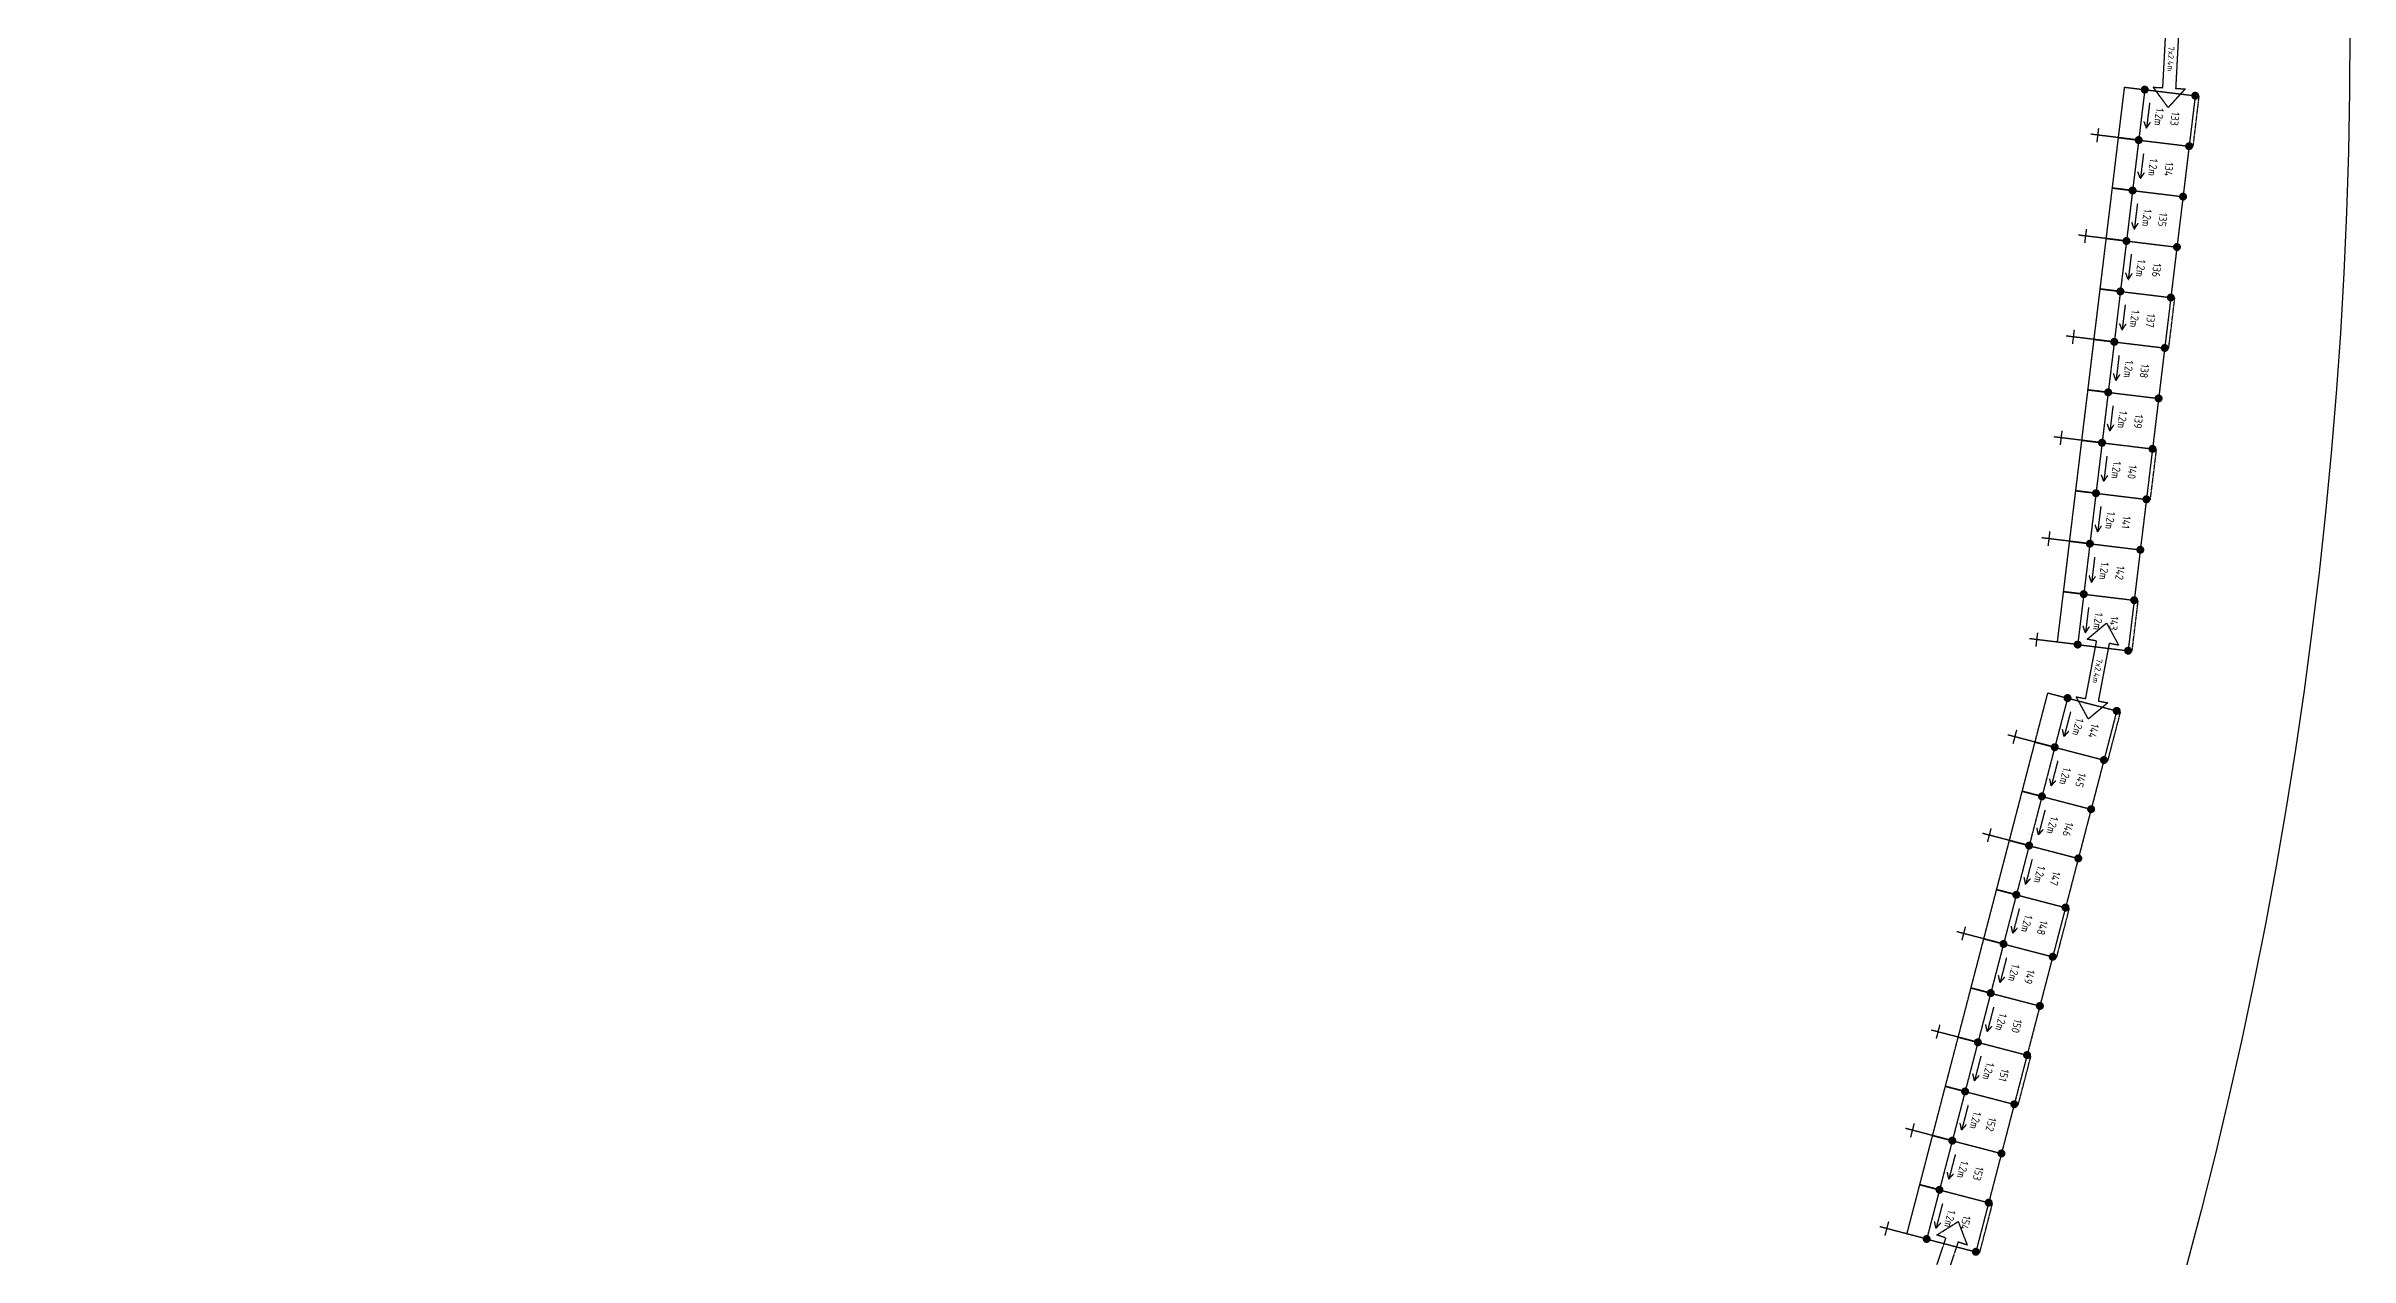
# Model space of a CAD drawing. Header units: millimetres. Extents: x -104667 to 131446, y -104429 to 134339.
# Drawn here: x 73869 to 131446, y -17034 to 13225 of the extents above; entities that cross this region are included whole.
import ezdxf
from ezdxf.enums import TextEntityAlignment as Align

# ---------------------------------------------------------------- set-up
doc = ezdxf.new("R2010")
doc.units = ezdxf.units.MM
doc.linetypes.add('KwikScaf_DASHED', pattern=[3.75, 2.5, -1.25])
doc.linetypes.add('KwikScaf_Line', pattern=[1, 1, 0])
doc.layers.get('0').update_dxf_attribs({"linetype": 'CONTINUOUS'})
doc.layers.add('KwikScaf Schematic', color=7, linetype='CONTINUOUS')
doc.styles.add('KwikScaf ISO', font='isocp.shx')

msp = doc.modelspace()

# ---------------------------------------------------------------- linework, layer by layer
msp.add_circle((13389, 13628), 118057)
at = {"layer": 'KwikScaf Schematic', "color": 3, "linetype": 'KwikScaf_Line'}
for p, q in [((126770, 12185), (126848, 13645)), ((127167, 13629), (127090, 12168)), ((126904, 11689), (126531, 12197)), ((126531, 12197), (126770, 12185)), ((127330, 12155), (126904, 11689)), ((127090, 12168), (127330, 12155)), ((124842, -3081), (125115, -1644)), ((124879, -1599), (125363, -1194)), ((125115, -1644), (124879, -1599)), ((125429, -1703), (125157, -3141)), ((125363, -1194), (125665, -1748)), ((125665, -1748), (125429, -1703)), ((124909, -3591), (124607, -3037)), ((124607, -3037), (124842, -3081)), ((125393, -3186), (124909, -3591)), ((125157, -3141), (125393, -3186)), ((120886, -17951), (121349, -16563)), ((121121, -16487), (121655, -16151)), ((121349, -16563), (121121, -16487)), ((121652, -16664), (121190, -18052)), ((121880, -16740), (121652, -16664)), ((121655, -16151), (121880, -16740))]:
    msp.add_line(p, q, dxfattribs=at)
at = {"layer": 'KwikScaf Schematic', "color": 1, "linetype": 'KwikScaf_Line'}
for p, q in [((125662, 10937), (125815, 12198)), ((125815, 12198), (126319, 12137)), ((126319, 12137), (126167, 10876)), ((126319, 12137), (127580, 11985)), ((126439, 11803), (126362, 11173)), ((127580, 11985), (127427, 10724)), ((125662, 10937), (124967, 11022)), ((125162, 11174), (125120, 10827)), ((126362, 11173), (126303, 11340)), ((126362, 11173), (126460, 11321)), ((125510, 9677), (125662, 10937)), ((126167, 10876), (125662, 10937)), ((125662, 10937), (126167, 10876)), ((126167, 10876), (126014, 9616)), ((126167, 10876), (127427, 10724)), ((126286, 10542), (126210, 9912)), ((127427, 10724), (127275, 9463)), ((126210, 9912), (126150, 10079)), ((126210, 9912), (126308, 10060)), ((125357, 8416), (125510, 9677)), ((126014, 9616), (125510, 9677)), ((125510, 9677), (126014, 9616)), ((126014, 9616), (125862, 8355)), ((126014, 9616), (127275, 9463)), ((126134, 9281), (126057, 8651)), ((127275, 9463), (127122, 8202)), ((124857, 8653), (124815, 8305)), ((126057, 8651), (125998, 8818)), ((126057, 8651), (126155, 8799)), ((125357, 8416), (124662, 8500)), ((125205, 7155), (125357, 8416)), ((125862, 8355), (125357, 8416)), ((125357, 8416), (125862, 8355)), ((125862, 8355), (125709, 7094)), ((125862, 8355), (127122, 8202)), ((127122, 8202), (126970, 6942)), ((125905, 7390), (125845, 7557)), ((125981, 8021), (125905, 7390)), ((125905, 7390), (126003, 7538)), ((125052, 5894), (125205, 7155)), ((125709, 7094), (125205, 7155)), ((125205, 7155), (125709, 7094)), ((125709, 7094), (125557, 5833)), ((125709, 7094), (126970, 6942)), ((126970, 6942), (126817, 5681)), ((125829, 6760), (125752, 6129)), ((125052, 5894), (124357, 5978)), ((124552, 6131), (124510, 5784)), ((124900, 4633), (125052, 5894)), ((125557, 5833), (125052, 5894)), ((125052, 5894), (125557, 5833)), ((125557, 5833), (125404, 4572)), ((125557, 5833), (126817, 5681)), ((125752, 6129), (125693, 6296)), ((125752, 6129), (125850, 6277)), ((125676, 5499), (125600, 4869)), ((126817, 5681), (126665, 4420)), ((124747, 3373), (124900, 4633)), ((125404, 4572), (124900, 4633)), ((124900, 4633), (125404, 4572)), ((125600, 4869), (125540, 5036)), ((125600, 4869), (125698, 5017)), ((125404, 4572), (125252, 3312)), ((125404, 4572), (126665, 4420)), ((125524, 4238), (125447, 3608)), ((126665, 4420), (126512, 3159)), ((124747, 3373), (124052, 3457)), ((124247, 3609), (124205, 3262)), ((125447, 3608), (125388, 3775)), ((125447, 3608), (125545, 3756)), ((124595, 2112), (124747, 3373)), ((125252, 3312), (124747, 3373)), ((124747, 3373), (125252, 3312)), ((125252, 3312), (125099, 2051)), ((125252, 3312), (126512, 3159)), ((125371, 2977), (125295, 2347)), ((126512, 3159), (126360, 1898)), ((125295, 2347), (125235, 2514)), ((125295, 2347), (125393, 2495)), ((124442, 851), (124595, 2112)), ((125099, 2051), (124595, 2112)), ((124595, 2112), (125099, 2051)), ((125099, 2051), (124947, 790)), ((125099, 2051), (126360, 1898)), ((126360, 1898), (126207, 637)), ((125142, 1086), (125083, 1253)), ((125219, 1717), (125142, 1086)), ((125142, 1086), (125240, 1234)), ((124442, 851), (123747, 935)), ((123942, 1088), (123900, 740)), ((124290, -410), (124442, 851)), ((124947, 790), (124442, 851)), ((124442, 851), (124947, 790)), ((124947, 790), (124794, -471)), ((124947, 790), (126207, 637)), ((126207, 637), (126055, -623)), ((125066, 456), (124990, -175)), ((124137, -1671), (124290, -410)), ((124794, -471), (124290, -410)), ((124290, -410), (124794, -471)), ((124794, -471), (124642, -1732)), ((124794, -471), (126055, -623)), ((124990, -175), (124930, -8)), ((124990, -175), (125088, -27)), ((124914, -805), (124837, -1436)), ((126055, -623), (125902, -1884)), ((124137, -1671), (123442, -1587)), ((123637, -1434), (123595, -1781)), ((124642, -1732), (124137, -1671)), ((124837, -1436), (124778, -1268)), ((124837, -1436), (124935, -1287)), ((124642, -1732), (125902, -1884)), ((123577, -4169), (123897, -2940)), ((123897, -2940), (124389, -3068)), ((124389, -3068), (124069, -4297)), ((124462, -3415), (124302, -4029)), ((124389, -3068), (125618, -3388)), ((125618, -3388), (125298, -4617)), ((123577, -4169), (122900, -3992)), ((123113, -3867), (123025, -4206)), ((124302, -4029), (124266, -3856)), ((124302, -4029), (124419, -3896)), ((123257, -5398), (123577, -4169)), ((124069, -4297), (123577, -4169)), ((123577, -4169), (124069, -4297)), ((124069, -4297), (123749, -5526)), ((124069, -4297), (125298, -4617)), ((123982, -5258), (123946, -5085)), ((124142, -4644), (123982, -5258)), ((123982, -5258), (124099, -5125)), ((125298, -4617), (124978, -5846)), ((122937, -6627), (123257, -5398)), ((123749, -5526), (123257, -5398)), ((123257, -5398), (123749, -5526)), ((123749, -5526), (123429, -6755)), ((123749, -5526), (124978, -5846)), ((122473, -6325), (122385, -6664)), ((123662, -6487), (123625, -6314)), ((123822, -5873), (123662, -6487)), ((124978, -5846), (124658, -7075)), ((122937, -6627), (122260, -6450)), ((122617, -7856), (122937, -6627)), ((123429, -6755), (122937, -6627)), ((122937, -6627), (123429, -6755)), ((123429, -6755), (123109, -7984)), ((123429, -6755), (124658, -7075)), ((123662, -6487), (123779, -6354)), ((123502, -7102), (123342, -7716)), ((124658, -7075), (124338, -8304)), ((122297, -9085), (122617, -7856)), ((123109, -7984), (122617, -7856)), ((122617, -7856), (123109, -7984)), ((123109, -7984), (122788, -9213)), ((123109, -7984), (124338, -8304)), ((123342, -7716), (123305, -7543)), ((123342, -7716), (123459, -7583)), ((123182, -8331), (123022, -8945)), ((124338, -8304), (124017, -9533)), ((122297, -9085), (121619, -8908)), ((121833, -8783), (121745, -9122)), ((121977, -10314), (122297, -9085)), ((122788, -9213), (122297, -9085)), ((122297, -9085), (122788, -9213)), ((123022, -8945), (122985, -8772)), ((123022, -8945), (123139, -8812)), ((122788, -9213), (122468, -10442)), ((122862, -9560), (122702, -10174)), ((122788, -9213), (124017, -9533)), ((124017, -9533), (123697, -10762)), ((121657, -11543), (121977, -10314)), ((122468, -10442), (121977, -10314)), ((121977, -10314), (122468, -10442)), ((122702, -10174), (122665, -10001)), ((122702, -10174), (122819, -10041)), ((122468, -10442), (122148, -11671)), ((122542, -10789), (122382, -11403)), ((122468, -10442), (123697, -10762)), ((123697, -10762), (123377, -11991)), ((121657, -11543), (120979, -11366)), ((121193, -11241), (121105, -11580)), ((122382, -11403), (122345, -11230)), ((122382, -11403), (122499, -11270)), ((121337, -12772), (121657, -11543)), ((122148, -11671), (121657, -11543)), ((121657, -11543), (122148, -11671)), ((122148, -11671), (121828, -12900)), ((122222, -12018), (122062, -12632)), ((122148, -11671), (123377, -11991)), ((123377, -11991), (123057, -13220)), ((122062, -12632), (122025, -12459)), ((122062, -12632), (122179, -12499)), ((121017, -14001), (121337, -12772)), ((121828, -12900), (121337, -12772)), ((121337, -12772), (121828, -12900)), ((121828, -12900), (121508, -14129)), ((121828, -12900), (123057, -13220)), ((123057, -13220), (122737, -14449)), ((120553, -13699), (120464, -14038)), ((121742, -13861), (121705, -13688)), ((121902, -13247), (121742, -13861)), ((121742, -13861), (121859, -13728)), ((121017, -14001), (120339, -13824)), ((120697, -15230), (121017, -14001)), ((121508, -14129), (121017, -14001)), ((121017, -14001), (121508, -14129)), ((121508, -14129), (121188, -15358)), ((121508, -14129), (122737, -14449)), ((121422, -15090), (121385, -14917)), ((121582, -14476), (121422, -15090)), ((121422, -15090), (121539, -14957)), ((122737, -14449), (122417, -15678)), ((120376, -16459), (120697, -15230)), ((121188, -15358), (120697, -15230)), ((120697, -15230), (121188, -15358)), ((121188, -15358), (120868, -16587)), ((121188, -15358), (122417, -15678)), ((121262, -15705), (121102, -16319)), ((122417, -15678), (122097, -16907)), ((120376, -16459), (119699, -16282)), ((119912, -16157), (119824, -16496)), ((120868, -16587), (120376, -16459)), ((120868, -16587), (122097, -16907)), ((121102, -16319), (121065, -16146)), ((121102, -16319), (121219, -16186))]:
    msp.add_line(p, q, dxfattribs=at)
at = {"layer": 'KwikScaf Schematic', "color": 1, "linetype": 'KwikScaf_DASHED'}
for p, q in [((127527, 10712), (127679, 11973)), ((126917, 5669), (127069, 6930)), ((126459, 1886), (126612, 3147)), ((126002, -1896), (126154, -635)), ((125395, -4642), (125715, -3413)), ((124114, -9558), (124434, -8329)), ((123154, -13245), (123474, -12016)), ((122194, -16932), (122514, -15703))]:
    msp.add_line(p, q, dxfattribs=at)
at = {"layer": 'KwikScaf Schematic', "color": 1, "linetype": 'KwikScaf_Line', "const_width": 100}
for points in [[(126369, 12131, -0.198912), (126350, 12098, -0.198912), (126313, 12088, -0.198912), (126280, 12106, -0.198912), (126269, 12143, -0.198912), (126288, 12177, -0.198912), (126325, 12187, -0.198912), (126358, 12168, -0.198912)], [(126216, 10870, -0.198912), (126197, 10837, -0.198912), (126161, 10827, -0.198912), (126127, 10846, -0.198912), (126117, 10882, -0.198912), (126136, 10916, -0.198912), (126173, 10926, -0.198912), (126206, 10907, -0.198912)], [(127477, 10718, -0.198912), (127458, 10685, -0.198912), (127421, 10674, -0.198912), (127388, 10693, -0.198912), (127378, 10730, -0.198912), (127397, 10763, -0.198912), (127433, 10774, -0.198912), (127467, 10755, -0.198912)], [(126064, 9610, -0.198912), (126045, 9576, -0.198912), (126008, 9566, -0.198912), (125975, 9585, -0.198912), (125964, 9622, -0.198912), (125983, 9655, -0.198912), (126020, 9665, -0.198912), (126053, 9647, -0.198912)], [(127325, 9457, -0.198912), (127306, 9424, -0.198912), (127269, 9414, -0.198912), (127236, 9432, -0.198912), (127225, 9469, -0.198912), (127244, 9503, -0.198912), (127281, 9513, -0.198912), (127314, 9494, -0.198912)], [(125911, 8349, -0.198912), (125892, 8315, -0.198912), (125856, 8305, -0.198912), (125822, 8324, -0.198912), (125812, 8361, -0.198912), (125831, 8394, -0.198912), (125868, 8404, -0.198912), (125901, 8386, -0.198912)], [(127172, 8196, -0.198912), (127153, 8163, -0.198912), (127116, 8153, -0.198912), (127083, 8171, -0.198912), (127073, 8208, -0.198912), (127092, 8242, -0.198912), (127128, 8252, -0.198912), (127162, 8233, -0.198912)], [(125759, 7088, -0.198912), (125740, 7055, -0.198912), (125703, 7044, -0.198912), (125670, 7063, -0.198912), (125659, 7100, -0.198912), (125678, 7133, -0.198912), (125715, 7144, -0.198912), (125748, 7125, -0.198912)], [(127020, 6936, -0.198912), (127001, 6902, -0.198912), (126964, 6892, -0.198912), (126931, 6911, -0.198912), (126920, 6948, -0.198912), (126939, 6981, -0.198912), (126976, 6991, -0.198912), (127009, 6972, -0.198912)], [(125606, 5827, -0.198912), (125587, 5794, -0.198912), (125551, 5784, -0.198912), (125517, 5802, -0.198912), (125507, 5839, -0.198912), (125526, 5873, -0.198912), (125563, 5883, -0.198912), (125596, 5864, -0.198912)], [(126867, 5675, -0.198912), (126848, 5641, -0.198912), (126811, 5631, -0.198912), (126778, 5650, -0.198912), (126768, 5687, -0.198912), (126787, 5720, -0.198912), (126823, 5730, -0.198912), (126857, 5712, -0.198912)], [(125454, 4566, -0.198912), (125435, 4533, -0.198912), (125398, 4523, -0.198912), (125365, 4542, -0.198912), (125354, 4578, -0.198912), (125373, 4612, -0.198912), (125410, 4622, -0.198912), (125443, 4603, -0.198912)], [(126715, 4414, -0.198912), (126696, 4381, -0.198912), (126659, 4370, -0.198912), (126626, 4389, -0.198912), (126615, 4426, -0.198912), (126634, 4459, -0.198912), (126671, 4470, -0.198912), (126704, 4451, -0.198912)], [(125301, 3306, -0.198912), (125282, 3272, -0.198912), (125246, 3262, -0.198912), (125212, 3281, -0.198912), (125202, 3318, -0.198912), (125221, 3351, -0.198912), (125258, 3361, -0.198912), (125291, 3342, -0.198912)], [(126562, 3153, -0.198912), (126543, 3120, -0.198912), (126506, 3109, -0.198912), (126473, 3128, -0.198912), (126463, 3165, -0.198912), (126482, 3198, -0.198912), (126518, 3209, -0.198912), (126552, 3190, -0.198912)], [(125149, 2045, -0.198912), (125130, 2011, -0.198912), (125093, 2001, -0.198912), (125060, 2020, -0.198912), (125050, 2057, -0.198912), (125068, 2090, -0.198912), (125105, 2100, -0.198912), (125138, 2082, -0.198912)], [(126410, 1892, -0.198912), (126391, 1859, -0.198912), (126354, 1849, -0.198912), (126321, 1867, -0.198912), (126310, 1904, -0.198912), (126329, 1938, -0.198912), (126366, 1948, -0.198912), (126399, 1929, -0.198912)], [(124996, 784, -0.198912), (124978, 751, -0.198912), (124941, 740, -0.198912), (124907, 759, -0.198912), (124897, 796, -0.198912), (124916, 829, -0.198912), (124953, 840, -0.198912), (124986, 821, -0.198912)], [(126257, 631, -0.198912), (126238, 598, -0.198912), (126201, 588, -0.198912), (126168, 607, -0.198912), (126158, 643, -0.198912), (126177, 677, -0.198912), (126213, 687, -0.198912), (126247, 668, -0.198912)], [(124844, -477, -0.198912), (124825, -510, -0.198912), (124788, -520, -0.198912), (124755, -502, -0.198912), (124745, -465, -0.198912), (124763, -432, -0.198912), (124800, -421, -0.198912), (124834, -440, -0.198912)], [(126105, -629, -0.198912), (126086, -663, -0.198912), (126049, -673, -0.198912), (126016, -654, -0.198912), (126005, -617, -0.198912), (126024, -584, -0.198912), (126061, -574, -0.198912), (126094, -592, -0.198912)], [(125952, -1890, -0.198912), (125933, -1923, -0.198912), (125896, -1934, -0.198912), (125863, -1915, -0.198912), (125853, -1878, -0.198912), (125872, -1845, -0.198912), (125908, -1835, -0.198912), (125942, -1853, -0.198912)], [(124437, -3080, -0.198912), (124414, -3111, -0.198912), (124376, -3116, -0.198912), (124346, -3093, -0.198912), (124340, -3055, -0.198912), (124364, -3024, -0.198912), (124401, -3019, -0.198912), (124432, -3042, -0.198912)], [(124117, -4309, -0.198912), (124094, -4340, -0.198912), (124056, -4345, -0.198912), (124026, -4322, -0.198912), (124020, -4284, -0.198912), (124043, -4253, -0.198912), (124081, -4248, -0.198912), (124112, -4271, -0.198912)], [(125346, -4629, -0.198912), (125323, -4660, -0.198912), (125285, -4665, -0.198912), (125255, -4642, -0.198912), (125249, -4604, -0.198912), (125272, -4574, -0.198912), (125310, -4568, -0.198912), (125341, -4591, -0.198912)], [(123797, -5538, -0.198912), (123774, -5569, -0.198912), (123736, -5574, -0.198912), (123706, -5551, -0.198912), (123700, -5513, -0.198912), (123723, -5482, -0.198912), (123761, -5477, -0.198912), (123792, -5500, -0.198912)], [(125026, -5858, -0.198912), (125003, -5889, -0.198912), (124965, -5894, -0.198912), (124935, -5871, -0.198912), (124929, -5833, -0.198912), (124952, -5803, -0.198912), (124990, -5797, -0.198912), (125021, -5820, -0.198912)], [(123477, -6767, -0.198912), (123454, -6798, -0.198912), (123416, -6803, -0.198912), (123385, -6780, -0.198912), (123380, -6742, -0.198912), (123403, -6711, -0.198912), (123441, -6706, -0.198912), (123472, -6729, -0.198912)], [(124706, -7087, -0.198912), (124683, -7118, -0.198912), (124645, -7123, -0.198912), (124614, -7100, -0.198912), (124609, -7062, -0.198912), (124632, -7032, -0.198912), (124670, -7026, -0.198912), (124701, -7049, -0.198912)], [(123157, -7996, -0.198912), (123134, -8027, -0.198912), (123096, -8032, -0.198912), (123065, -8009, -0.198912), (123060, -7971, -0.198912), (123083, -7940, -0.198912), (123121, -7935, -0.198912), (123152, -7958, -0.198912)], [(124386, -8316, -0.198912), (124363, -8347, -0.198912), (124325, -8352, -0.198912), (124294, -8329, -0.198912), (124289, -8291, -0.198912), (124312, -8261, -0.198912), (124350, -8255, -0.198912), (124381, -8278, -0.198912)], [(122837, -9225, -0.198912), (122814, -9256, -0.198912), (122776, -9261, -0.198912), (122745, -9238, -0.198912), (122740, -9200, -0.198912), (122763, -9169, -0.198912), (122801, -9164, -0.198912), (122832, -9187, -0.198912)], [(124066, -9545, -0.198912), (124043, -9576, -0.198912), (124005, -9581, -0.198912), (123974, -9558, -0.198912), (123969, -9520, -0.198912), (123992, -9490, -0.198912), (124030, -9484, -0.198912), (124061, -9507, -0.198912)], [(122517, -10454, -0.198912), (122494, -10485, -0.198912), (122456, -10490, -0.198912), (122425, -10467, -0.198912), (122420, -10429, -0.198912), (122443, -10398, -0.198912), (122481, -10393, -0.198912), (122512, -10416, -0.198912)], [(123746, -10774, -0.198912), (123723, -10805, -0.198912), (123685, -10810, -0.198912), (123654, -10787, -0.198912), (123649, -10749, -0.198912), (123672, -10719, -0.198912), (123710, -10713, -0.198912), (123741, -10736, -0.198912)], [(122197, -11683, -0.198912), (122174, -11714, -0.198912), (122136, -11719, -0.198912), (122105, -11696, -0.198912), (122100, -11658, -0.198912), (122123, -11627, -0.198912), (122161, -11622, -0.198912), (122191, -11645, -0.198912)], [(123426, -12003, -0.198912), (123403, -12034, -0.198912), (123365, -12039, -0.198912), (123334, -12016, -0.198912), (123329, -11978, -0.198912), (123352, -11948, -0.198912), (123390, -11942, -0.198912), (123420, -11965, -0.198912)], [(121877, -12912, -0.198912), (121854, -12943, -0.198912), (121816, -12948, -0.198912), (121785, -12925, -0.198912), (121780, -12887, -0.198912), (121803, -12857, -0.198912), (121841, -12851, -0.198912), (121871, -12874, -0.198912)], [(123106, -13232, -0.198912), (123083, -13263, -0.198912), (123045, -13268, -0.198912), (123014, -13245, -0.198912), (123009, -13207, -0.198912), (123032, -13177, -0.198912), (123070, -13171, -0.198912), (123100, -13194, -0.198912)], [(121557, -14141, -0.198912), (121533, -14172, -0.198912), (121496, -14177, -0.198912), (121465, -14154, -0.198912), (121460, -14116, -0.198912), (121483, -14086, -0.198912), (121521, -14080, -0.198912), (121551, -14103, -0.198912)], [(122786, -14461, -0.198912), (122762, -14492, -0.198912), (122725, -14497, -0.198912), (122694, -14474, -0.198912), (122689, -14436, -0.198912), (122712, -14406, -0.198912), (122750, -14400, -0.198912), (122780, -14423, -0.198912)], [(121236, -15370, -0.198912), (121213, -15401, -0.198912), (121176, -15406, -0.198912), (121145, -15383, -0.198912), (121140, -15345, -0.198912), (121163, -15315, -0.198912), (121201, -15309, -0.198912), (121231, -15332, -0.198912)], [(122465, -15690, -0.198912), (122442, -15721, -0.198912), (122405, -15726, -0.198912), (122374, -15703, -0.198912), (122369, -15665, -0.198912), (122392, -15635, -0.198912), (122430, -15629, -0.198912), (122460, -15652, -0.198912)], [(122145, -16919, -0.198912), (122122, -16950, -0.198912), (122084, -16955, -0.198912), (122054, -16932, -0.198912), (122049, -16894, -0.198912), (122072, -16864, -0.198912), (122110, -16858, -0.198912), (122140, -16881, -0.198912)]]:
    msp.add_lwpolyline(points, format="xyb", close=True, dxfattribs=at)
at = {"layer": 'KwikScaf Schematic', "color": 1, "linetype": 'KwikScaf_Line'}
for points in [[(127629, 11979, 100, 100, -0.198912), (127611, 11945, 100, 100, -0.198912), (127574, 11935, 100, 100, -0.198912), (127541, 11954, 100, 100, -0.198912), (127530, 11991, 100, 100, -0.198912), (127549, 12024, 100, 100, -0.198912), (127586, 12034, 100, 100, -0.198912), (127619, 12016, 100, 100, -0.198912)], [(126216, 10870, 100, 100, -0.198912), (126197, 10837, 100, 100, -0.198912), (126161, 10827, 100, 100, -0.198912), (126127, 10846, 100, 100, -0.198912), (126117, 10882, 100, 100, -0.198912), (126136, 10916, 100, 100, -0.198912), (126173, 10926, 100, 100, -0.198912), (126206, 10907, 100, 100, -0.198912)], [(127477, 10718, 100, 100, -0.198912), (127458, 10685, 100, 100, -0.198912), (127421, 10674, 100, 100, -0.198912), (127388, 10693, 100, 100, -0.198912), (127378, 10730, 100, 100, -0.198912), (127397, 10763, 100, 100, -0.198912), (127433, 10774, 100, 100, -0.198912), (127467, 10755, 100, 100, -0.198912)], [(126064, 9610, 100, 100, -0.198912), (126045, 9576, 100, 100, -0.198912), (126008, 9566, 100, 100, -0.198912), (125975, 9585, 100, 100, -0.198912), (125964, 9622, 100, 100, -0.198912), (125983, 9655, 100, 100, -0.198912), (126020, 9665, 100, 100, -0.198912), (126053, 9647, 100, 100, -0.198912)], [(127325, 9457, 100, 100, -0.198912), (127306, 9424, 100, 100, -0.198912), (127269, 9414, 100, 100, -0.198912), (127236, 9432, 100, 100, -0.198912), (127225, 9469, 100, 100, -0.198912), (127244, 9503, 100, 100, -0.198912), (127281, 9513, 100, 100, -0.198912), (127314, 9494, 100, 100, -0.198912)], [(125911, 8349, 100, 100, -0.198912), (125892, 8315, 100, 100, -0.198912), (125856, 8305, 100, 100, -0.198912), (125822, 8324, 100, 100, -0.198912), (125812, 8361, 100, 100, -0.198912), (125831, 8394, 100, 100, -0.198912), (125868, 8404, 100, 100, -0.198912), (125901, 8386, 100, 100, -0.198912)], [(127172, 8196, 100, 100, -0.198912), (127153, 8163, 100, 100, -0.198912), (127116, 8153, 100, 100, -0.198912), (127083, 8171, 100, 100, -0.198912), (127073, 8208, 100, 100, -0.198912), (127092, 8242, 100, 100, -0.198912), (127128, 8252, 100, 100, -0.198912), (127162, 8233, 100, 100, -0.198912)], [(125759, 7088, 100, 100, -0.198912), (125740, 7055, 100, 100, -0.198912), (125703, 7044, 100, 100, -0.198912), (125670, 7063, 100, 100, -0.198912), (125659, 7100, 100, 100, -0.198912), (125678, 7133, 100, 100, -0.198912), (125715, 7144, 100, 100, -0.198912), (125748, 7125, 100, 100, -0.198912)], [(127020, 6936, 100, 100, -0.198912), (127001, 6902, 100, 100, -0.198912), (126964, 6892, 100, 100, -0.198912), (126931, 6911, 100, 100, -0.198912), (126920, 6948, 100, 100, -0.198912), (126939, 6981, 100, 100, -0.198912), (126976, 6991, 100, 100, -0.198912), (127009, 6972, 100, 100, -0.198912)], [(125606, 5827, 100, 100, -0.198912), (125587, 5794, 100, 100, -0.198912), (125551, 5784, 100, 100, -0.198912), (125517, 5802, 100, 100, -0.198912), (125507, 5839, 100, 100, -0.198912), (125526, 5873, 100, 100, -0.198912), (125563, 5883, 100, 100, -0.198912), (125596, 5864, 100, 100, -0.198912)], [(126867, 5675, 100, 100, -0.198912), (126848, 5641, 100, 100, -0.198912), (126811, 5631, 100, 100, -0.198912), (126778, 5650, 100, 100, -0.198912), (126768, 5687, 100, 100, -0.198912), (126787, 5720, 100, 100, -0.198912), (126823, 5730, 100, 100, -0.198912), (126857, 5712, 100, 100, -0.198912)], [(125454, 4566, 100, 100, -0.198912), (125435, 4533, 100, 100, -0.198912), (125398, 4523, 100, 100, -0.198912), (125365, 4542, 100, 100, -0.198912), (125354, 4578, 100, 100, -0.198912), (125373, 4612, 100, 100, -0.198912), (125410, 4622, 100, 100, -0.198912), (125443, 4603, 100, 100, -0.198912)], [(126715, 4414, 100, 100, -0.198912), (126696, 4381, 100, 100, -0.198912), (126659, 4370, 100, 100, -0.198912), (126626, 4389, 100, 100, -0.198912), (126615, 4426, 100, 100, -0.198912), (126634, 4459, 100, 100, -0.198912), (126671, 4470, 100, 100, -0.198912), (126704, 4451, 100, 100, -0.198912)], [(125301, 3306, 100, 100, -0.198912), (125282, 3272, 100, 100, -0.198912), (125246, 3262, 100, 100, -0.198912), (125212, 3281, 100, 100, -0.198912), (125202, 3318, 100, 100, -0.198912), (125221, 3351, 100, 100, -0.198912), (125258, 3361, 100, 100, -0.198912), (125291, 3342, 100, 100, -0.198912)], [(126562, 3153, 100, 100, -0.198912), (126543, 3120, 100, 100, -0.198912), (126506, 3109, 100, 100, -0.198912), (126473, 3128, 100, 100, -0.198912), (126463, 3165, 100, 100, -0.198912), (126482, 3198, 100, 100, -0.198912), (126518, 3209, 100, 100, -0.198912), (126552, 3190, 100, 100, -0.198912)], [(125149, 2045, 100, 100, -0.198912), (125130, 2011, 100, 100, -0.198912), (125093, 2001, 100, 100, -0.198912), (125060, 2020, 100, 100, -0.198912), (125050, 2057, 100, 100, -0.198912), (125068, 2090, 100, 100, -0.198912), (125105, 2100, 100, 100, -0.198912), (125138, 2082, 100, 100, -0.198912)], [(126410, 1892, 100, 100, -0.198912), (126391, 1859, 100, 100, -0.198912), (126354, 1849, 100, 100, -0.198912), (126321, 1867, 100, 100, -0.198912), (126310, 1904, 100, 100, -0.198912), (126329, 1938, 100, 100, -0.198912), (126366, 1948, 100, 100, -0.198912), (126399, 1929, 100, 100, -0.198912)], [(124996, 784, 100, 100, -0.198912), (124978, 751, 100, 100, -0.198912), (124941, 740, 100, 100, -0.198912), (124907, 759, 100, 100, -0.198912), (124897, 796, 100, 100, -0.198912), (124916, 829, 100, 100, -0.198912), (124953, 840, 100, 100, -0.198912), (124986, 821, 100, 100, -0.198912)], [(126257, 631, 100, 100, -0.198912), (126238, 598, 100, 100, -0.198912), (126201, 588, 100, 100, -0.198912), (126168, 607, 100, 100, -0.198912), (126158, 643, 100, 100, -0.198912), (126177, 677, 100, 100, -0.198912), (126213, 687, 100, 100, -0.198912), (126247, 668, 100, 100, -0.198912)], [(124844, -477, 100, 100, -0.198912), (124825, -510, 100, 100, -0.198912), (124788, -520, 100, 100, -0.198912), (124755, -502, 100, 100, -0.198912), (124745, -465, 100, 100, -0.198912), (124763, -432, 100, 100, -0.198912), (124800, -421, 100, 100, -0.198912), (124834, -440, 100, 100, -0.198912)], [(126105, -629, 100, 100, -0.198912), (126086, -663, 100, 100, -0.198912), (126049, -673, 100, 100, -0.198912), (126016, -654, 100, 100, -0.198912), (126005, -617, 100, 100, -0.198912), (126024, -584, 100, 100, -0.198912), (126061, -574, 100, 100, -0.198912), (126094, -592, 100, 100, -0.198912)], [(124691, -1738, 100, 100, -0.198912), (124673, -1771, 100, 100, -0.198912), (124636, -1781, 100, 100, -0.198912), (124602, -1763, 100, 100, -0.198912), (124592, -1726, 100, 100, -0.198912), (124611, -1692, 100, 100, -0.198912), (124648, -1682, 100, 100, -0.198912), (124681, -1701, 100, 100, -0.198912)], [(125666, -3400, 100, 100, -0.198912), (125643, -3431, 100, 100, -0.198912), (125605, -3436, 100, 100, -0.198912), (125575, -3413, 100, 100, -0.198912), (125569, -3375, 100, 100, -0.198912), (125593, -3345, 100, 100, -0.198912), (125630, -3339, 100, 100, -0.198912), (125661, -3362, 100, 100, -0.198912)], [(124117, -4309, 100, 100, -0.198912), (124094, -4340, 100, 100, -0.198912), (124056, -4345, 100, 100, -0.198912), (124026, -4322, 100, 100, -0.198912), (124020, -4284, 100, 100, -0.198912), (124043, -4253, 100, 100, -0.198912), (124081, -4248, 100, 100, -0.198912), (124112, -4271, 100, 100, -0.198912)], [(125346, -4629, 100, 100, -0.198912), (125323, -4660, 100, 100, -0.198912), (125285, -4665, 100, 100, -0.198912), (125255, -4642, 100, 100, -0.198912), (125249, -4604, 100, 100, -0.198912), (125272, -4574, 100, 100, -0.198912), (125310, -4568, 100, 100, -0.198912), (125341, -4591, 100, 100, -0.198912)], [(123797, -5538, 100, 100, -0.198912), (123774, -5569, 100, 100, -0.198912), (123736, -5574, 100, 100, -0.198912), (123706, -5551, 100, 100, -0.198912), (123700, -5513, 100, 100, -0.198912), (123723, -5482, 100, 100, -0.198912), (123761, -5477, 100, 100, -0.198912), (123792, -5500, 100, 100, -0.198912)], [(125026, -5858, 100, 100, -0.198912), (125003, -5889, 100, 100, -0.198912), (124965, -5894, 100, 100, -0.198912), (124935, -5871, 100, 100, -0.198912), (124929, -5833, 100, 100, -0.198912), (124952, -5803, 100, 100, -0.198912), (124990, -5797, 100, 100, -0.198912), (125021, -5820, 100, 100, -0.198912)], [(123477, -6767, 100, 100, -0.198912), (123454, -6798, 100, 100, -0.198912), (123416, -6803, 100, 100, -0.198912), (123385, -6780, 100, 100, -0.198912), (123380, -6742, 100, 100, -0.198912), (123403, -6711, 100, 100, -0.198912), (123441, -6706, 100, 100, -0.198912), (123472, -6729, 100, 100, -0.198912)], [(124706, -7087, 100, 100, -0.198912), (124683, -7118, 100, 100, -0.198912), (124645, -7123, 100, 100, -0.198912), (124614, -7100, 100, 100, -0.198912), (124609, -7062, 100, 100, -0.198912), (124632, -7032, 100, 100, -0.198912), (124670, -7026, 100, 100, -0.198912), (124701, -7049, 100, 100, -0.198912)], [(123157, -7996, 100, 100, -0.198912), (123134, -8027, 100, 100, -0.198912), (123096, -8032, 100, 100, -0.198912), (123065, -8009, 100, 100, -0.198912), (123060, -7971, 100, 100, -0.198912), (123083, -7940, 100, 100, -0.198912), (123121, -7935, 100, 100, -0.198912), (123152, -7958, 100, 100, -0.198912)], [(124386, -8316, 100, 100, -0.198912), (124363, -8347, 100, 100, -0.198912), (124325, -8352, 100, 100, -0.198912), (124294, -8329, 100, 100, -0.198912), (124289, -8291, 100, 100, -0.198912), (124312, -8261, 100, 100, -0.198912), (124350, -8255, 100, 100, -0.198912), (124381, -8278, 100, 100, -0.198912)], [(122837, -9225, 100, 100, -0.198912), (122814, -9256, 100, 100, -0.198912), (122776, -9261, 100, 100, -0.198912), (122745, -9238, 100, 100, -0.198912), (122740, -9200, 100, 100, -0.198912), (122763, -9169, 100, 100, -0.198912), (122801, -9164, 100, 100, -0.198912), (122832, -9187, 100, 100, -0.198912)], [(124066, -9545, 100, 100, -0.198912), (124043, -9576, 100, 100, -0.198912), (124005, -9581, 100, 100, -0.198912), (123974, -9558, 100, 100, -0.198912), (123969, -9520, 100, 100, -0.198912), (123992, -9490, 100, 100, -0.198912), (124030, -9484, 100, 100, -0.198912), (124061, -9507, 100, 100, -0.198912)], [(122517, -10454, 100, 100, -0.198912), (122494, -10485, 100, 100, -0.198912), (122456, -10490, 100, 100, -0.198912), (122425, -10467, 100, 100, -0.198912), (122420, -10429, 100, 100, -0.198912), (122443, -10398, 100, 100, -0.198912), (122481, -10393, 100, 100, -0.198912), (122512, -10416, 100, 100, -0.198912)], [(123746, -10774, 100, 100, -0.198912), (123723, -10805, 100, 100, -0.198912), (123685, -10810, 100, 100, -0.198912), (123654, -10787, 100, 100, -0.198912), (123649, -10749, 100, 100, -0.198912), (123672, -10719, 100, 100, -0.198912), (123710, -10713, 100, 100, -0.198912), (123741, -10736, 100, 100, -0.198912)], [(122197, -11683, 100, 100, -0.198912), (122174, -11714, 100, 100, -0.198912), (122136, -11719, 100, 100, -0.198912), (122105, -11696, 100, 100, -0.198912), (122100, -11658, 100, 100, -0.198912), (122123, -11627, 100, 100, -0.198912), (122161, -11622, 100, 100, -0.198912), (122191, -11645, 100, 100, -0.198912)], [(123426, -12003, 100, 100, -0.198912), (123403, -12034, 100, 100, -0.198912), (123365, -12039, 100, 100, -0.198912), (123334, -12016, 100, 100, -0.198912), (123329, -11978, 100, 100, -0.198912), (123352, -11948, 100, 100, -0.198912), (123390, -11942, 100, 100, -0.198912), (123420, -11965, 100, 100, -0.198912)], [(121877, -12912, 100, 100, -0.198912), (121854, -12943, 100, 100, -0.198912), (121816, -12948, 100, 100, -0.198912), (121785, -12925, 100, 100, -0.198912), (121780, -12887, 100, 100, -0.198912), (121803, -12857, 100, 100, -0.198912), (121841, -12851, 100, 100, -0.198912), (121871, -12874, 100, 100, -0.198912)], [(123106, -13232, 100, 100, -0.198912), (123083, -13263, 100, 100, -0.198912), (123045, -13268, 100, 100, -0.198912), (123014, -13245, 100, 100, -0.198912), (123009, -13207, 100, 100, -0.198912), (123032, -13177, 100, 100, -0.198912), (123070, -13171, 100, 100, -0.198912), (123100, -13194, 100, 100, -0.198912)], [(121557, -14141, 100, 100, -0.198912), (121533, -14172, 100, 100, -0.198912), (121496, -14177, 100, 100, -0.198912), (121465, -14154, 100, 100, -0.198912), (121460, -14116, 100, 100, -0.198912), (121483, -14086, 100, 100, -0.198912), (121521, -14080, 100, 100, -0.198912), (121551, -14103, 100, 100, -0.198912)], [(122786, -14461, 100, 100, -0.198912), (122762, -14492, 100, 100, -0.198912), (122725, -14497, 100, 100, -0.198912), (122694, -14474, 100, 100, -0.198912), (122689, -14436, 100, 100, -0.198912), (122712, -14406, 100, 100, -0.198912), (122750, -14400, 100, 100, -0.198912), (122780, -14423, 100, 100, -0.198912)], [(121236, -15370, 100, 100, -0.198912), (121213, -15401, 100, 100, -0.198912), (121176, -15406, 100, 100, -0.198912), (121145, -15383, 100, 100, -0.198912), (121140, -15345, 100, 100, -0.198912), (121163, -15315, 100, 100, -0.198912), (121201, -15309, 100, 100, -0.198912), (121231, -15332, 100, 100, -0.198912)], [(122465, -15690, 100, 100, -0.198912), (122442, -15721, 100, 100, -0.198912), (122405, -15726, 100, 100, -0.198912), (122374, -15703, 100, 100, -0.198912), (122369, -15665, 100, 100, -0.198912), (122392, -15635, 100, 100, -0.198912), (122430, -15629, 100, 100, -0.198912), (122460, -15652, 100, 100, -0.198912)], [(120916, -16599, 100, 100, -0.198912), (120893, -16630, 100, 100, -0.198912), (120855, -16635, 100, 100, -0.198912), (120825, -16612, 100, 100, -0.198912), (120820, -16574, 100, 100, -0.198912), (120843, -16544, 100, 100, -0.198912), (120881, -16538, 100, 100, -0.198912), (120911, -16561, 100, 100, -0.198912)]]:
    msp.add_lwpolyline(points, format="xyseb", close=True, dxfattribs=at)

# ---------------------------------------------------------------- texts
at = {"layer": 'KwikScaf Schematic', "style": 'KwikScaf ISO'}
for s, height, rotation, p in [('7x2.4m', 150, 266.97206, (126969, 12907)), ('1.2m', 200, 263.1039, (126675, 11455)), ('133', 200, 263.1039, (127072, 11407)), ('1.2m', 200, 263.1039, (126522, 10194)), ('134', 200, 263.1039, (126919, 10146)), ('1.2m', 200, 263.1039, (126370, 8933)), ('135', 200, 263.1039, (126767, 8885)), ('1.2m', 200, 263.1039, (126217, 7672)), ('136', 200, 263.1039, (126614, 7624)), ('1.2m', 200, 263.1039, (126065, 6411)), ('137', 200, 263.1039, (126462, 6363)), ('1.2m', 200, 263.1039, (125912, 5151)), ('138', 200, 263.1039, (126309, 5103)), ('1.2m', 200, 263.1039, (125760, 3890)), ('139', 200, 263.1039, (126157, 3842)), ('1.2m', 200, 263.1039, (125607, 2629)), ('140', 200, 263.1039, (126004, 2581)), ('1.2m', 200, 263.1039, (125455, 1368)), ('141', 200, 263.1039, (125852, 1320)), ('1.2m', 200, 263.1039, (125302, 107)), ('142', 200, 263.1039, (125699, 59)), ('1.2m', 200, 263.1039, (125150, -1153)), ('143', 200, 263.1039, (125547, -1202)), ('7x2.4m', 150, 259.27084, (125136, -2392)), ('1.2m', 200, 255.40268, (124650, -3792)), ('144', 200, 255.40268, (125037, -3893)), ('1.2m', 200, 255.40268, (124330, -5021)), ('145', 200, 255.40268, (124717, -5122)), ('1.2m', 200, 255.40268, (124010, -6250)), ('146', 200, 255.40268, (124397, -6351)), ('1.2m', 200, 255.40268, (123690, -7479)), ('147', 200, 255.40268, (124077, -7580)), ('1.2m', 200, 255.40268, (123369, -8708)), ('148', 200, 255.40268, (123757, -8809)), ('1.2m', 200, 255.40268, (123049, -9937)), ('149', 200, 255.40268, (123436, -10038)), ('1.2m', 200, 255.40268, (122729, -11166)), ('150', 200, 255.40268, (123116, -11267)), ('1.2m', 200, 255.40268, (122409, -12395)), ('151', 200, 255.40268, (122796, -12496)), ('1.2m', 200, 255.40268, (122089, -13624)), ('152', 200, 255.40268, (122476, -13725)), ('1.2m', 200, 255.40268, (121769, -14853)), ('153', 200, 255.40268, (122156, -14954)), ('1.2m', 200, 255.40268, (121449, -16082)), ('154', 200, 255.40268, (121836, -16183))]:
    msp.add_text(s, height=height, rotation=rotation, dxfattribs=at).set_placement(p, align=Align.MIDDLE_CENTER)

doc.saveas('drawing.dxf')
